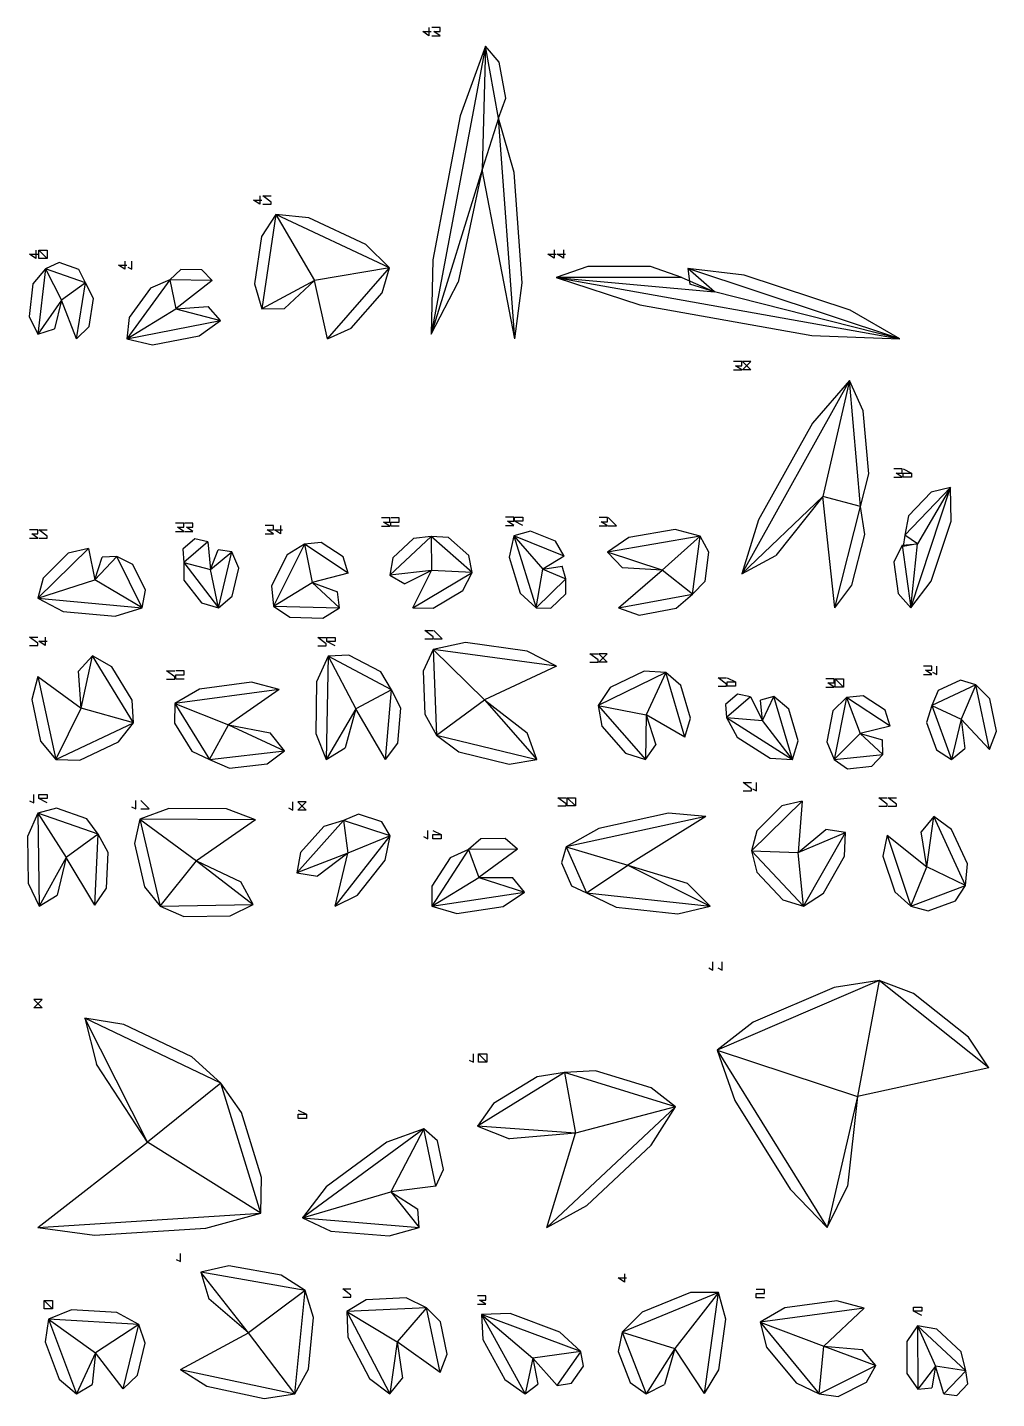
# Model space of a CAD drawing. Header units: metres. Extents: x -10 to 1593, y 3 to 1324.
# Drawn here: x -10 to 922, y 6 to 1324 of the extents above; entities that cross this region are included whole.
import ezdxf

# ---------------------------------------------------------------- set-up
doc = ezdxf.new("R2010")
doc.units = ezdxf.units.M

msp = doc.modelspace()

# ---------------------------------------------------------------- linework, layer by layer
at = {"color": 0}
for p, q in [((376.04382, 1316.3047), (370.04382, 1320.3047)), ((370.04382, 1320.3047), (378.04382, 1320.3047)), ((376.04382, 1324.3047), (376.04382, 1316.3047)), ((386.84384, 1324.3047), (378.84384, 1324.3047)), ((386.84384, 1316.3047), (380.84384, 1320.3047)), ((380.84384, 1320.3047), (386.84384, 1320.3047)), ((386.84384, 1320.3047), (386.84384, 1324.3047)), ((378.84384, 1316.3047), (386.84384, 1316.3047)), ((430.3003, 1306.3047), (406.02484, 1239.183)), ((443.6277, 1290.8715), (430.3002, 1306.3014)), ((449.91418, 1256.3071), (443.6277, 1290.8715)), ((442.8732, 1237.1726), (449.91418, 1256.3071)), ((406.02484, 1239.183), (379.8966, 1100.7086)), ((457.80417, 1184.9116), (442.8752, 1237.179)), ((427.21057, 1187.7842), (403.98373, 1079.2025)), ((458.45215, 1024.8711), (427.21057, 1187.7842)), ((465.59262, 1078.7577), (457.80417, 1184.9116)), ((213.37515, 1162.2605), (213.37515, 1154.2605)), ((224.17516, 1156.2605), (216.17516, 1162.2605)), ((216.17516, 1162.2605), (224.17516, 1162.2605)), ((213.37515, 1154.2605), (207.37515, 1158.2605)), ((207.37515, 1158.2605), (215.37515, 1158.2605)), ((216.17516, 1154.2605), (224.17516, 1154.2605)), ((224.17516, 1154.2605), (224.17516, 1156.2605)), ((228.61307, 1144.2566), (214.95602, 1123.1323)), ((260.47098, 1141.0338), (228.61081, 1144.2605)), ((315.1875, 1115.378), (260.47098, 1141.0338)), ((214.95602, 1123.1323), (208.33708, 1077.858)), ((-2, 1110.125), (-2, 1102.125)), ((0.799999, 1102.125), (0.799999, 1110.125)), ((0.799999, 1110.125), (8.799999, 1110.125)), ((8.799999, 1102.125), (0.799999, 1110.125)), ((8.799999, 1110.125), (8.799999, 1102.125)), ((338.04385, 1092.9489), (315.1875, 1115.378)), ((496.45218, 1110.3169), (496.45218, 1102.3169)), ((505.2522, 1110.3169), (505.2522, 1102.3169)), ((-2, 1102.125), (-8, 1106.125)), ((-8, 1106.125), (0, 1106.125)), ((8.799999, 1102.125), (0.799999, 1102.125)), ((20.226511, 1098.3397), (7.230272, 1092.1229)), ((39.39759, 1091.5403), (20.226511, 1098.3397)), ((83.57378, 1091.6584), (77.57378, 1095.6584)), ((77.57378, 1095.6584), (85.57378, 1095.6584)), ((83.57378, 1099.6584), (83.57378, 1091.6584)), ((90.37378, 1091.6584), (90.37378, 1099.6584)), ((379.8966, 1100.7086), (378.04382, 1029.3561)), ((496.45218, 1102.3169), (490.45218, 1106.3169)), ((490.45218, 1106.3169), (498.45218, 1106.3169)), ((505.2522, 1102.3169), (499.2522, 1106.3169)), ((499.2522, 1106.3169), (507.2522, 1106.3169)), ((7.229239, 1092.125), (-4.826549, 1077.6016)), ((45.572433, 1078.524), (39.39759, 1091.5403)), ((86.37378, 1093.6584), (90.37378, 1091.6584)), ((126.953384, 1081.6584), (108.24289, 1073.5577)), ((137.34161, 1091.6289), (126.9563, 1081.6442)), ((157.67818, 1091.1962), (137.34161, 1091.6289)), ((167.62941, 1080.7787), (157.67818, 1091.1962)), ((330.96964, 1069.0363), (338.03928, 1092.9481)), ((528.6686, 1094.2548), (498.45218, 1083.6504)), ((498.45236, 1083.6504), (578.9755, 1057.4589)), ((589.1013, 1094.2548), (528.6686, 1094.2548)), ((619.3177, 1083.6504), (589.1013, 1094.2548)), ((619.3177, 1083.6504), (650.47156, 1069.8939)), ((679.29004, 1085.969), (624.8398, 1092.3169)), ((624.8398, 1092.3169), (626.7996, 1077.3159)), ((781.23486, 1052.2461), (679.29004, 1085.969)), ((-4.826549, 1077.6016), (-8.441168, 1046.1957)), ((53.550987, 1063.476), (45.573776, 1078.525)), ((108.24289, 1073.5577), (87.5538, 1045.1646)), ((167.62941, 1080.7787), (132.62363, 1053.7788)), ((208.33708, 1077.858), (215.37515, 1053.7081)), ((265.85474, 1080.7743), (236.92743, 1053.9172)), ((278.32767, 1024.8711), (265.85474, 1080.7743)), ((301.11383, 1034.9978), (330.96964, 1069.0363)), ((378.04382, 1029.3561), (403.98373, 1079.2025)), ((458.45215, 1024.8711), (465.59262, 1078.7577)), ((650.47156, 1069.8939), (626.7996, 1077.3159)), ((22.657484, 1061.973), (15.769054, 1034.5)), ((36.919914, 1024.8711), (22.657484, 1061.973)), ((49.22406, 1036.649), (53.550987, 1063.476)), ((132.62363, 1053.7788), (163.68007, 1055.9126)), ((175.37515, 1042.4775), (163.68007, 1055.9126)), ((578.9755, 1057.4589), (744.114, 1028.0692)), ((-8.441168, 1046.1957), (0, 1029.3131)), ((87.5538, 1045.1646), (85.5752, 1024.872)), ((154.93681, 1027.8137), (175.37515, 1042.4775)), ((215.37515, 1053.7081), (236.92743, 1053.9172)), ((828.72943, 1024.8711), (781.23486, 1052.2461)), ((0, 1029.3131), (15.769054, 1034.5)), ((36.919914, 1024.8711), (49.22406, 1036.649)), ((278.32767, 1024.8711), (301.11383, 1034.9978)), ((85.57378, 1024.8711), (110.036125, 1019.0105)), ((110.036125, 1019.0105), (154.93681, 1027.8137)), ((744.114, 1028.0692), (828.7294, 1024.8711)), ((676.83466, 1002.8711), (668.83466, 1002.8711)), ((676.83466, 998.8711), (676.83466, 1002.8711)), ((677.63464, 994.8711), (685.63464, 1002.8711)), ((685.63464, 1002.8711), (677.63464, 1002.8711)), ((677.63464, 1002.8711), (685.63464, 994.8711)), ((668.83466, 994.8711), (676.83466, 994.8711)), ((676.83466, 994.8711), (670.83466, 998.8711)), ((670.83466, 998.8711), (676.83466, 998.8711)), ((685.63464, 994.8711), (677.63464, 994.8711)), ((780.5122, 984.8711), (744.9293, 943.77844)), ((793.7489, 955.48956), (780.5113, 984.8671)), ((799.08887, 894.87256), (793.7489, 955.48956)), ((744.9293, 943.77844), (693.0905, 850.81573)), ((831.1913, 899.7583), (823.1913, 899.7583)), ((831.1913, 895.7583), (831.1913, 899.7583)), ((831.9913, 899.7583), (839.9913, 895.7583)), ((791.1912, 863.63306), (799.08887, 894.87256)), ((823.1913, 891.7583), (831.1913, 891.7583)), ((831.1913, 891.7583), (825.1913, 895.7583)), ((825.1913, 895.7583), (831.1913, 895.7583)), ((831.9913, 891.7583), (831.9913, 895.7583)), ((831.9913, 895.7583), (839.9913, 895.7583)), ((839.9913, 891.7583), (831.9913, 891.7583)), ((839.9913, 895.7583), (839.9913, 891.7583)), ((754.8089, 873.13025), (709.71936, 816.42944)), ((766.3791, 766.13416), (754.8089, 873.13025)), ((859.1554, 877.4855), (837.2794, 854.66364)), ((877.5407, 881.7578), (859.1554, 877.4855)), ((878.1235, 849.54126), (877.541, 881.7583)), ((795.1636, 836.6694), (791.1868, 863.6342)), ((140.19093, 847.6201), (132.19093, 847.6201)), ((140.19093, 843.6201), (140.19093, 847.6201)), ((148.99094, 847.6201), (140.99094, 847.6201)), ((148.99094, 843.6201), (148.99094, 847.6201)), ((226.52173, 845.225), (218.52173, 845.225)), ((226.52173, 841.225), (226.52173, 845.225)), ((233.32173, 845.225), (233.32173, 837.225)), ((338.41132, 852.56396), (330.41132, 852.56396)), ((330.41132, 844.56396), (338.41132, 844.56396)), ((338.41132, 844.56396), (332.41132, 848.56396)), ((332.41132, 848.56396), (338.41132, 848.56396)), ((338.41132, 848.56396), (338.41132, 852.56396)), ((347.2113, 852.56396), (339.2113, 852.56396)), ((339.2113, 844.56396), (339.2113, 848.56396)), ((339.2113, 848.56396), (347.2113, 848.56396)), ((347.2113, 844.56396), (339.2113, 844.56396)), ((347.2113, 848.56396), (347.2113, 852.56396)), ((457.55396, 853.2897), (449.55396, 853.2897)), ((449.55396, 845.2897), (457.55396, 845.2897)), ((457.55396, 845.2897), (451.55396, 849.2897)), ((451.55396, 849.2897), (457.55396, 849.2897)), ((457.55396, 849.2897), (457.55396, 853.2897)), ((458.35394, 849.2897), (458.35394, 853.2897)), ((458.35394, 853.2897), (466.35394, 853.2897)), ((466.35394, 845.2897), (458.35394, 849.2897)), ((466.35394, 849.2897), (458.35394, 849.2897)), ((466.35394, 853.2897), (466.35394, 849.2897)), ((547.5653, 852.9442), (539.5653, 852.9442)), ((539.5653, 844.9442), (547.5653, 844.9442)), ((547.5653, 844.9442), (541.5653, 848.9442)), ((541.5653, 848.9442), (547.5653, 848.9442)), ((547.5653, 848.9442), (547.5653, 852.9442)), ((556.3653, 844.9442), (548.3653, 852.9442)), ((548.3653, 844.9442), (556.3653, 844.9442)), ((693.0905, 850.81573), (676.83466, 798.94574)), ((837.2794, 854.66364), (833.78876, 836.114)), ((859.1313, 791.7292), (878.1235, 849.54126)), ((0, 841.1561), (-8, 841.1561)), ((-8, 833.1561), (0, 833.1561)), ((0, 833.1561), (-6, 837.1561)), ((-6, 837.1561), (0, 837.1561)), ((0, 837.1561), (0, 841.1561)), ((8.799999, 835.1561), (0.799999, 841.1561)), ((0.799999, 841.1561), (8.799999, 841.1561)), ((0.799999, 833.1561), (8.799999, 833.1561)), ((8.799999, 833.1561), (8.799999, 835.1561)), ((132.19093, 839.6201), (140.19093, 839.6201)), ((140.19093, 839.6201), (134.19093, 843.6201)), ((134.19093, 843.6201), (140.19093, 843.6201)), ((150.87775, 832.33203), (139.33928, 822.3801)), ((140.99094, 839.6201), (148.99094, 839.6201)), ((148.99094, 839.6201), (142.99094, 843.6201)), ((142.99094, 843.6201), (148.99094, 843.6201)), ((163.27777, 829.6201), (150.87775, 832.33203)), ((218.52173, 837.225), (226.52173, 837.225)), ((226.52173, 837.225), (220.52173, 841.225)), ((220.52173, 841.225), (226.52173, 841.225)), ((233.32173, 837.225), (227.32173, 841.225)), ((227.32173, 841.225), (235.32173, 841.225)), ((361.23264, 832.8179), (341.35052, 814.2947)), ((378.17554, 834.56396), (361.23264, 832.8179)), ((394.76987, 833.69464), (378.17554, 834.5637)), ((414.45834, 816.49915), (394.76987, 833.69464)), ((457.55396, 835.2897), (453.03632, 814.92346)), ((473.52106, 839.89557), (457.55566, 835.28766)), ((497.75186, 830.0879), (473.52106, 839.89557)), ((568.1284, 833.85126), (547.5653, 819.7476)), ((612.7631, 841.4496), (568.1284, 833.85126)), ((636.8346, 834.9442), (612.7631, 841.4496)), ((645.22095, 819.66504), (636.83185, 834.9418)), ((782.75977, 787.9193), (795.1636, 836.6694)), ((833.78876, 836.114), (832.1582, 825.0751)), ((29.081877, 818.5405), (4.851086, 794.5982)), ((48.465298, 823.1561), (29.081877, 818.5405)), ((48.465298, 823.1561), (54.821487, 792.97217)), ((139.33928, 822.3801), (140.20082, 809.71625)), ((163.27777, 829.6201), (165.83815, 802.94196)), ((165.83815, 802.94196), (173.2643, 822.02924)), ((186.52174, 820.00116), (173.2643, 822.02924)), ((193.30827, 804.15137), (186.52174, 820.00116)), ((256.29468, 827.225), (239.6128, 816.9891)), ((272.45728, 828.86206), (256.2959, 827.21906)), ((293.51498, 815.0159), (272.45728, 828.86206)), ((506.01724, 815.67224), (497.75186, 830.0879)), ((547.5653, 819.7476), (562.03455, 804.4847)), ((641.60645, 791.7524), (645.22095, 819.66504)), ((831.1913, 826.42334), (823.0761, 809.935)), ((831.1913, 826.42334), (845.99445, 827.6483)), ((845.99445, 827.6483), (832.1582, 825.0751)), ((54.821487, 792.97217), (61.597546, 814.807)), ((75.92405, 815.46045), (61.597546, 814.807)), ((91.20887, 807.6649), (75.92405, 815.46045)), ((103.33872, 783.00385), (91.20887, 807.6649)), ((140.19093, 809.7189), (140.416, 792.5624)), ((239.6128, 816.9891), (224.72632, 787.2638)), ((298.41132, 799.52673), (293.51498, 815.0159)), ((341.35052, 814.2947), (338.41132, 797.5176)), ((417.55252, 800.1727), (414.45834, 816.49915)), ((453.03632, 814.92346), (463.79034, 780.3457)), ((506.01724, 815.67224), (485.38644, 803.2484)), ((485.38644, 803.2484), (504.06323, 806.215)), ((507.5653, 793.8803), (504.06323, 806.215)), ((600.31146, 802.4683), (562.03455, 804.4847)), ((676.83466, 798.94574), (709.71936, 816.42944)), ((823.0761, 809.935), (827.2588, 779.7908)), ((4.851086, 794.5982), (0.003708, 775.2715)), ((140.416, 792.5624), (157.16092, 770.77)), ((186.8878, 777.21783), (193.30827, 804.15137)), ((298.41132, 799.52673), (263.8173, 790.4687)), ((338.41132, 797.5176), (352.86493, 789.1173)), ((378.33618, 802.11945), (352.86493, 789.1173)), ((360.4385, 766.13416), (378.33618, 802.11945)), ((408.5647, 782.78723), (417.55396, 800.17267)), ((507.55295, 779.63666), (507.5653, 793.8803)), ((558.3547, 766.13416), (600.31146, 802.4683)), ((629.6029, 779.1164), (641.60645, 791.7524)), ((839.5566, 766.13416), (859.1313, 791.7292)), ((100.183754, 766.1384), (103.33872, 783.00385)), ((224.72632, 787.2638), (226.52173, 767.7745)), ((263.8173, 790.4687), (288.09497, 781.57434)), ((290.0283, 766.13416), (288.09497, 781.57434)), ((380.007, 765.768), (408.5647, 782.78723)), ((463.79034, 780.3457), (479.06198, 766.13416)), ((493.30188, 765.76715), (507.55295, 779.63666)), ((613.6495, 765.6754), (629.60474, 779.1149)), ((766.3791, 766.13416), (782.75977, 787.9193)), ((827.2588, 779.7908), (839.5567, 766.1348)), ((0, 775.27026), (24.09395, 762.5266)), ((74.18942, 757.95856), (100.19093, 766.13416)), ((157.16092, 770.77), (173.68079, 766.13416)), ((173.6808, 766.13416), (186.8878, 777.21783)), ((226.52234, 767.7748), (242.13237, 757.0505)), ((273.88535, 756.23016), (290.0283, 766.13416)), ((360.4385, 766.13416), (380.007, 765.768)), ((479.06317, 766.14124), (493.30188, 765.76715)), ((558.3547, 766.13416), (578.0244, 759.18506)), ((578.0244, 759.18506), (613.6495, 765.6754)), ((24.09395, 762.5266), (74.18942, 757.95856)), ((242.13237, 757.0505), (273.88535, 756.23016)), ((380.04028, 738.13416), (372.04028, 744.13416)), ((372.04028, 744.13416), (380.04028, 744.13416)), ((388.84027, 736.13416), (380.84027, 744.13416)), ((0, 731.95264), (-8, 737.95264)), ((-8, 737.95264), (0, 737.95264)), ((-8, 729.95264), (0, 729.95264)), ((0, 729.95264), (0, 731.95264)), ((6.799999, 729.95264), (0.799999, 733.95264)), ((0.799999, 733.95264), (8.799999, 733.95264)), ((6.799999, 737.95264), (6.799999, 729.95264)), ((277.1101, 731.5532), (269.1101, 737.5532)), ((269.1101, 737.5532), (277.1101, 737.5532)), ((269.1101, 729.5532), (277.1101, 729.5532)), ((277.1101, 729.5532), (277.1101, 731.5532)), ((277.91013, 733.5532), (277.91013, 737.5532)), ((277.91013, 737.5532), (285.91013, 737.5532)), ((285.91013, 729.5532), (277.91013, 733.5532)), ((285.91013, 733.5532), (277.91013, 733.5532)), ((285.91013, 737.5532), (285.91013, 733.5532)), ((380.04837, 726.1262), (370.42908, 705.07446)), ((372.04028, 736.13416), (380.04028, 736.13416)), ((380.04028, 736.13416), (380.04028, 738.13416)), ((411.11057, 732.5969), (380.04028, 726.13416)), ((380.84027, 736.13416), (388.84027, 736.13416)), ((470.38947, 724.51996), (411.11057, 732.5969)), ((52.310062, 719.95264), (38.93912, 705.24133)), ((71.00811, 709.2939), (52.310062, 719.95264)), ((278.92365, 719.5532), (267.97577, 694.9371)), ((299.0228, 720.66223), (278.9251, 719.55054)), ((329.58038, 704.57684), (299.0228, 720.66223)), ((498.59808, 709.9803), (470.38947, 724.51996)), ((538.5981, 715.97046), (530.5981, 721.97046)), ((530.5981, 721.97046), (538.5981, 721.97046)), ((530.5981, 713.97046), (538.5981, 713.97046)), ((538.5981, 713.97046), (538.5981, 715.97046)), ((539.3981, 713.97046), (547.3981, 721.97046)), ((547.3981, 721.97046), (539.3981, 721.97046)), ((539.3981, 721.97046), (547.3981, 713.97046)), ((547.3981, 713.97046), (539.3981, 713.97046)), ((0, 700.072), (-5.925308, 677.9277)), ((0, 700.072), (41.534557, 669.548)), ((41.534557, 669.548), (38.93912, 705.24133)), ((90.70625, 677.1357), (71.00811, 709.2939)), ((131.70734, 699.5925), (123.70734, 705.5925)), ((123.70734, 705.5925), (131.70734, 705.5925)), ((131.70734, 697.5925), (131.70734, 699.5925)), ((140.50734, 705.5925), (132.50734, 705.5925)), ((132.50734, 697.5925), (132.50734, 701.5925)), ((132.50734, 701.5925), (140.50734, 701.5925)), ((140.50734, 701.5925), (140.50734, 705.5925)), ((340.04028, 687.37964), (329.58038, 704.57684)), ((370.42908, 705.07446), (372.00223, 663.7634)), ((498.59808, 709.9803), (429.57404, 677.6311)), ((583.009, 705.31995), (550.37164, 689.39233)), ((603.8727, 703.97046), (583.009, 705.31995)), ((618.3271, 691.28357), (603.87225, 703.96967)), ((859.5773, 710.10474), (851.5773, 710.10474)), ((851.5773, 702.10474), (859.5773, 702.10474)), ((859.5773, 702.10474), (853.5773, 706.10474)), ((853.5773, 706.10474), (859.5773, 706.10474)), ((859.5773, 706.10474), (859.5773, 710.10474)), ((860.37726, 704.10474), (864.37726, 702.10474)), ((864.37726, 702.10474), (864.37726, 710.10474)), ((123.70734, 697.5925), (131.70734, 697.5925)), ((155.3214, 687.8342), (131.70734, 674.0348)), ((140.50734, 697.5925), (132.50734, 697.5925)), ((205.36952, 694.6131), (155.3214, 687.8342)), ((231.80359, 687.5925), (183.34718, 653.4667)), ((231.80359, 687.5925), (205.36952, 694.6131)), ((267.97577, 694.9371), (267.069, 645.3211)), ((348.89716, 669.69257), (340.04004, 687.3795)), ((550.37164, 689.39233), (538.5981, 672.11523)), ((627.41364, 660.1297), (618.3271, 691.28357)), ((662.0454, 692.81226), (654.0454, 698.81226)), ((654.0454, 698.81226), (662.0454, 698.81226)), ((654.0454, 690.81226), (662.0454, 690.81226)), ((662.0454, 690.81226), (662.0454, 692.81226)), ((662.8454, 698.81226), (670.8454, 694.81226)), ((662.8454, 690.81226), (662.8454, 694.81226)), ((662.8454, 694.81226), (670.8454, 694.81226)), ((670.8454, 690.81226), (662.8454, 690.81226)), ((670.8454, 694.81226), (670.8454, 690.81226)), ((765.7827, 697.9032), (757.7827, 697.9032)), ((757.7827, 689.9032), (765.7827, 689.9032)), ((765.7827, 689.9032), (759.7827, 693.9032)), ((759.7827, 693.9032), (765.7827, 693.9032)), ((765.7827, 693.9032), (765.7827, 697.9032)), ((766.5827, 689.9032), (766.5827, 697.9032)), ((766.5827, 697.9032), (774.5827, 697.9032)), ((774.5827, 689.9032), (766.5827, 697.9032)), ((774.5827, 689.9032), (766.5827, 689.9032)), ((774.5827, 697.9032), (774.5827, 689.9032)), ((865.86163, 686.44965), (859.5782, 672.2066)), ((887.10846, 696.3979), (865.86163, 686.44965)), ((902.0718, 692.10315), (887.10846, 696.3979)), ((915.419, 678.6322), (902.07245, 692.10474)), ((-5.925308, 677.9277), (2.584312, 637.9757)), ((91.706345, 655.6362), (90.70625, 677.1357)), ((131.71097, 674.0334), (131.24484, 655.1483)), ((429.57404, 677.6311), (470.4999, 645.893)), ((672.7262, 683.10986), (661.1877, 673.1579)), ((661.1877, 673.1579), (662.04926, 660.4941)), ((685.1262, 680.39795), (672.7262, 683.10986)), ((685.1262, 680.39795), (696.8004, 657.6151)), ((707.6373, 680.81226), (694.96484, 677.3123)), ((696.8004, 657.6151), (694.96484, 677.3123)), ((722.0571, 668.6085), (707.6373, 680.81226)), ((777.4615, 679.9032), (764.42896, 666.94653)), ((793.6232, 681.5453), (777.46185, 679.9022)), ((814.68097, 667.6991), (793.6232, 681.5453)), ((921.90936, 647.47833), (915.419, 678.6322)), ((305.82474, 669.06067), (295.29776, 631.49207)), ((334.2708, 620.16797), (305.82474, 669.06067)), ((346.01254, 636.0868), (348.89716, 669.69257)), ((372.00223, 663.7634), (383.19467, 643.5042)), ((538.59845, 672.1152), (542.19574, 652.31085)), ((622.04535, 641.66187), (584.7632, 663.23987)), ((584.7632, 663.23987), (594.3281, 634.37445)), ((622.04535, 641.66187), (627.41364, 660.1297)), ((662.0454, 660.4944), (672.4314, 641.6435)), ((731.12964, 638.2867), (722.0571, 668.6085)), ((764.42896, 666.94653), (758.58954, 637.079)), ((819.5773, 652.2099), (814.68097, 667.6991)), ((859.5773, 672.20703), (854.65314, 655.68353)), ((77.502335, 637.36237), (91.70734, 655.636)), ((131.24484, 655.1483), (147.86986, 628.21625)), ((183.34718, 653.4667), (223.39641, 645.91437)), ((542.19574, 652.31085), (564.95264, 626.3372)), ((819.5773, 652.2099), (790.8413, 645.3322)), ((854.65314, 655.68353), (864.11993, 629.664)), ((915.0532, 629.797), (887.83185, 658.9456)), ((887.83185, 658.9456), (891.341, 630.75696)), ((915.0532, 629.797), (921.90936, 647.47833)), ((2.584312, 637.9757), (17.019241, 620.1681)), ((40.158257, 619.62836), (77.502335, 637.36237)), ((237.1101, 628.5304), (223.39641, 645.91437)), ((267.069, 645.3211), (277.1101, 620.32135)), ((334.2708, 620.16797), (346.01254, 636.0868)), ((383.18823, 643.49945), (404.83752, 627.4645)), ((479.65533, 620.16797), (470.4999, 645.893)), ((584.1123, 620.16797), (594.3281, 634.37445)), ((672.4314, 641.6435), (704.30005, 621.4803)), ((725.7823, 620.1685), (731.12964, 638.2867)), ((758.58954, 637.079), (765.7827, 620.16797)), ((790.8413, 645.3322), (812.0635, 639.19806)), ((812.4377, 625.1671), (812.0635, 639.19806)), ((17.019182, 620.16797), (40.158257, 619.62836)), ((147.86986, 628.21625), (164.961, 620.16925)), ((164.96028, 620.16797), (184.19087, 611.9643)), ((220.2658, 616.1455), (237.1101, 628.5304)), ((277.1101, 620.32135), (295.29776, 631.49207)), ((404.83752, 627.4645), (453.07108, 615.79877)), ((453.07108, 615.79877), (479.65533, 620.16797)), ((564.95264, 626.3372), (584.1123, 620.16797)), ((704.30005, 621.4803), (725.7827, 620.16797)), ((765.7837, 620.169), (778.5374, 611.2421)), ((801.8644, 613.7412), (812.4377, 625.1671)), ((864.11993, 629.664), (878.5109, 620.16797)), ((878.5109, 620.16797), (891.341, 630.75696)), ((184.19087, 611.9643), (220.2658, 616.1455)), ((778.5374, 611.2421), (801.8644, 613.7412)), ((686.34875, 592.168), (678.34875, 598.16797)), ((678.34875, 598.16797), (686.34875, 598.16797)), ((691.14874, 590.168), (691.14874, 598.16797)), ((-8, 580.5882), (-4, 578.5882)), ((-4, 578.5882), (-4, 586.5882)), ((0.799999, 582.5882), (0.799999, 586.5882)), ((0.799999, 586.5882), (8.799999, 586.5882)), ((8.799999, 578.5882), (0.799999, 582.5882)), ((8.799999, 582.5882), (0.799999, 582.5882)), ((8.799999, 586.5882), (8.799999, 582.5882)), ((94.01654, 572.7778), (94.01654, 580.7778)), ((106.81654, 572.7778), (98.81654, 580.7778)), ((508.02063, 577.5014), (500.02063, 583.5014)), ((500.02063, 583.5014), (508.02063, 583.5014)), ((508.82062, 575.5014), (508.82062, 583.5014)), ((508.82062, 583.5014), (516.8206, 583.5014)), ((516.8206, 575.5014), (508.82062, 583.5014)), ((516.8206, 583.5014), (516.8206, 575.5014)), ((678.34875, 590.168), (686.34875, 590.168)), ((686.34875, 590.168), (686.34875, 592.168)), ((687.14874, 592.168), (691.14874, 590.168)), ((816.7306, 577.31915), (808.7306, 583.31915)), ((808.7306, 583.31915), (816.7306, 583.31915)), ((825.53064, 577.31915), (817.53064, 583.31915)), ((817.53064, 583.31915), (825.53064, 583.31915)), ((0, 568.5882), (-10.15118, 546.09686)), ((17.900269, 573.25793), (0.001625, 568.5857)), ((46.907314, 563.13855), (17.900269, 573.25793)), ((90.01654, 574.7778), (94.01654, 572.7778)), ((125.83582, 573.18866), (98.01654, 562.7778)), ((98.81654, 572.7778), (106.81654, 572.7778)), ((181.36472, 572.9002), (125.83582, 573.18866)), ((209.07434, 562.20087), (181.36472, 572.9002)), ((241.07436, 573.6445), (245.07436, 571.6445)), ((245.07436, 571.6445), (245.07436, 579.6445)), ((249.87436, 571.6445), (257.87436, 579.6445)), ((257.87436, 579.6445), (249.87436, 579.6445)), ((249.87436, 579.6445), (257.87436, 571.6445)), ((257.87436, 571.6445), (249.87436, 571.6445)), ((308.4033, 567.61017), (293.94485, 561.6418)), ((330.84232, 560.12573), (308.4033, 567.61017)), ((500.02063, 575.5014), (508.02063, 575.5014)), ((508.02063, 575.5014), (508.02063, 577.5014)), ((516.8206, 575.5014), (508.82062, 575.5014)), ((606.332, 568.5841), (539.2646, 553.8725)), ((642.1554, 565.5014), (606.332, 568.5841)), ((715.4276, 575.5524), (691.1968, 551.6101)), ((734.81104, 580.168), (715.4276, 575.5524)), ((734.81104, 580.168), (731.10455, 530.7159)), ((808.7306, 575.31915), (816.7306, 575.31915)), ((816.7306, 575.31915), (816.7306, 577.31915)), ((817.53064, 575.31915), (825.53064, 575.31915)), ((825.53064, 575.31915), (825.53064, 577.31915)), ((58.015724, 548.3468), (46.907314, 563.13855)), ((98.02233, 562.77356), (92.77287, 539.4915)), ((209.07434, 562.20087), (152.4045, 522.7855)), ((275.00803, 555.9273), (252.57294, 530.7413)), ((293.94452, 561.6445), (275.00803, 555.9273)), ((338.82288, 546.6729), (330.84232, 560.12573)), ((539.2646, 553.8725), (508.02063, 536.0783)), ((642.1554, 565.5014), (567.24316, 518.5963)), ((861.6854, 565.31915), (849.49493, 550.60754)), ((878.68274, 553.04834), (861.6854, 565.31915)), ((-10.15118, 546.09686), (-9.561131, 501.38986)), ((67.480194, 530.73303), (58.01655, 548.3474)), ((333.7554, 523.3527), (338.8263, 546.6743)), ((370.82626, 546.0135), (374.82626, 544.0135)), ((374.82626, 544.0135), (374.82626, 552.0135)), ((379.62625, 552.0135), (387.62625, 548.0135)), ((379.62625, 544.0135), (379.62625, 548.0135)), ((379.62625, 548.0135), (387.62625, 548.0135)), ((387.62625, 544.0135), (379.62625, 544.0135)), ((387.62625, 548.0135), (387.62625, 544.0135)), ((425.75256, 544.0335), (413.98807, 533.72504)), ((449.40643, 544.17773), (425.75256, 544.0335)), ((461.29578, 534.0135), (449.40643, 544.17773)), ((691.1968, 551.6101), (686.3494, 532.2833)), ((731.10455, 530.7159), (757.60284, 552.87195)), ((776.7306, 550.14996), (757.60284, 552.87195)), ((775.65906, 527.25165), (776.7306, 550.14996)), ((816.7306, 547.5397), (812.59906, 527.1721)), ((816.7306, 547.5397), (854.8158, 516.96545)), ((854.8158, 516.96545), (849.49493, 550.60754)), ((893.8214, 519.8962), (878.68274, 553.04834)), ((65.74942, 496.55035), (67.480194, 530.73303)), ((92.77287, 539.4915), (102.581085, 497.6925)), ((252.57294, 530.7413), (249.07436, 511.27237)), ((297.84128, 529.994), (268.9143, 508.17734)), ((285.7493, 479.17422), (297.84128, 529.994)), ((413.98486, 533.73364), (396.5171, 525.6866)), ((461.29578, 534.0135), (423.99167, 506.69104)), ((508.04596, 536.07086), (503.50903, 520.9287)), ((686.34875, 532.2834), (691.27844, 511.90738)), ((27.168232, 525.9293), (18.58351, 489.90128)), ((54.555008, 479.98196), (27.168232, 525.9293)), ((152.4045, 522.7855), (194.94263, 502.5887)), ((307.21692, 489.6027), (333.7554, 523.3527)), ((396.5171, 525.6866), (378.93903, 498.40765)), ((503.50903, 520.9287), (513.18933, 498.87726)), ((567.24316, 518.5963), (624.44, 501.26538)), ((755.43066, 491.76382), (775.65906, 527.25165)), ((812.59906, 527.1721), (823.99335, 492.98938)), ((891.96277, 499.0149), (893.8214, 519.8962)), ((-9.561131, 501.38986), (1.180092, 479.17426)), ((207.04785, 480.61493), (194.94263, 502.5887)), ((249.07436, 511.27237), (268.9143, 508.17734)), ((423.99167, 506.69104), (456.40494, 506.7735)), ((468.0206, 492.53458), (456.40494, 506.7735)), ((646.34875, 479.17426), (624.44, 501.26538)), ((691.27844, 511.90738), (716.24097, 485.35336)), ((1.180092, 479.17426), (18.58351, 489.90128)), ((54.555008, 479.98196), (65.74942, 496.55035)), ((102.581085, 497.6925), (117.63874, 479.17557)), ((285.7493, 479.17422), (307.21692, 489.6027)), ((378.93903, 498.40765), (378.82874, 479.17578)), ((447.27017, 478.85886), (468.0206, 492.53458)), ((513.18933, 498.87726), (527.40656, 491.96796)), ((527.3795, 491.94983), (555.99023, 478.21826)), ((736.27386, 479.1743), (755.43066, 491.76382)), ((823.99335, 492.98938), (839.5191, 479.17422)), ((882.4883, 484.4406), (891.9609, 499.01578)), ((117.637695, 479.17426), (140.15854, 469.08868)), ((184.86362, 469.80902), (207.04785, 480.61493)), ((378.82626, 479.17426), (402.673, 472.17868)), ((402.673, 472.17868), (447.27017, 478.85886)), ((555.99023, 478.21826), (615.47485, 471.83044)), ((615.47485, 471.83044), (646.34875, 479.17426)), ((716.24097, 485.35336), (736.2738, 479.17532)), ((839.51984, 479.17606), (856.26776, 474.52075)), ((856.26776, 474.52075), (882.4883, 484.4406)), ((140.15854, 469.08868), (184.86362, 469.80902)), ((649.1804, 417.73868), (649.1804, 425.73868)), ((657.9804, 417.73868), (657.9804, 425.73868)), ((645.1804, 419.73868), (649.1804, 417.73868)), ((653.9804, 419.73868), (657.9804, 417.73868)), ((765.7492, 400.9574), (687.849, 367.4632)), ((808.9842, 407.73868), (765.7492, 400.9574)), ((842.01935, 395.09607), (808.98193, 407.72635)), ((-4, 381.3918), (4, 389.3918)), ((4, 389.3918), (-4, 389.3918)), ((-4, 389.3918), (4, 381.3918)), ((894.80786, 353.12488), (842.01935, 395.09607)), ((4, 381.3918), (-4, 381.3918)), ((82.4509, 365.42062), (45.126404, 371.3918)), ((45.126404, 371.3918), (56.316315, 327.15454)), ((147.84102, 334.1296), (82.4509, 365.42062)), ((687.849, 367.4632), (653.18384, 340.75027)), ((914.55896, 323.78397), (894.80786, 353.12488)), ((175.90666, 308.80978), (147.84102, 334.1296)), ((414.73737, 331.0408), (418.73737, 329.0408)), ((418.73737, 329.0408), (418.73737, 337.0408)), ((423.53738, 329.0408), (423.53738, 337.0408)), ((423.53738, 337.0408), (431.53738, 337.0408)), ((431.53738, 329.0408), (423.53738, 337.0408)), ((431.53738, 337.0408), (431.53738, 329.0408)), ((653.1804, 340.7514), (670.3235, 292.3217)), ((105.459625, 252.23422), (56.316315, 327.15454)), ((431.53738, 329.0408), (423.53738, 329.0408)), ((506.32318, 319.0371), (479.9274, 315.1079)), ((536.1351, 320.93057), (506.32248, 319.0408)), ((589.5604, 304.52292), (536.1351, 320.93057)), ((914.55896, 323.78397), (788.2754, 296.21216)), ((195.68927, 280.69217), (175.90195, 308.80603)), ((479.9274, 315.1079), (438.1345, 289.38184)), ((613.1732, 286.2255), (589.5604, 304.52292)), ((670.3235, 292.3217), (723.30115, 207.07886)), ((788.2754, 296.21216), (778.5918, 209.99463)), ((214.89688, 218.20404), (195.68927, 280.69217)), ((250.3271, 283.04675), (258.3271, 279.04675)), ((250.3271, 275.04675), (250.3271, 279.04675)), ((250.3271, 279.04675), (258.3271, 279.04675)), ((258.3271, 279.04675), (258.3271, 275.04675)), ((438.1345, 289.38184), (422.73737, 267.58496)), ((589.66046, 249.32129), (613.1805, 286.22742)), ((258.3271, 275.04675), (250.3271, 275.04675)), ((371.20764, 265.04675), (335.64172, 252.2468)), ((384.14664, 253.3635), (371.19888, 265.0301)), ((422.73737, 267.58496), (453.4436, 255.31854)), ((0, 170.26578), (105.459625, 252.23422)), ((335.64172, 252.2468), (277.20145, 209.3547)), ((389.91586, 225.81538), (384.14664, 253.3635)), ((517.0367, 260.70636), (453.4436, 255.31854)), ((489.43036, 170.26578), (517.0367, 260.70636)), ((527.7854, 191.34045), (589.66046, 249.32129)), ((382.73734, 209.93387), (389.91586, 225.81538)), ((214.31718, 183.82977), (214.89688, 218.20404)), ((277.20145, 209.3547), (254.3271, 179.26257)), ((382.73734, 209.93387), (339.36023, 204.4436)), ((339.36023, 204.4436), (365.37967, 187.90121)), ((723.30115, 207.07886), (759.13574, 170.26578)), ((759.13574, 170.26578), (778.5918, 209.99463)), ((366.67145, 170.26575), (365.37967, 187.90121)), ((489.43036, 170.26578), (527.7854, 191.34045)), ((161.44443, 169.38239), (214.32712, 183.82349)), ((254.32855, 179.26299), (281.57098, 166.48389)), ((0, 170.26578), (54.280876, 162.60352)), ((54.280876, 162.60352), (161.44443, 169.38239)), ((281.57098, 166.48389), (337.74243, 161.98526)), ((337.74243, 161.98526), (366.67145, 170.26575)), ((136.95065, 137.27061), (136.95065, 145.27061)), ((132.95065, 139.27061), (136.95065, 137.27061)), ((183.65842, 133.2203), (156.77863, 127.270615)), ((233.78294, 124.418564), (183.65842, 133.2203)), ((156.77863, 127.270615), (164.1738, 101.57458)), ((257.02768, 109.667145), (233.78294, 124.418564)), ((563.97864, 117.601074), (557.97864, 121.601074)), ((557.97864, 121.601074), (565.97864, 121.601074)), ((563.97864, 125.601074), (563.97864, 117.601074)), ((265.005, 83.7143), (257.02716, 109.66677)), ((301.02768, 105.00401), (293.02768, 111.00401)), ((293.02768, 111.00401), (301.02768, 111.00401)), ((627.40625, 107.75566), (581.1171, 88.65164)), ((654.55676, 107.60108), (627.40625, 107.75566)), ((661.55743, 81.84893), (654.55664, 107.600914)), ((698.55676, 110.55349), (690.55676, 110.55349)), ((690.55676, 102.55349), (690.55676, 106.55349)), ((690.55676, 106.55349), (698.55676, 106.55349)), ((698.55676, 106.55349), (698.55676, 110.55349)), ((6, 91.830536), (6, 99.830536)), ((6, 99.830536), (14, 99.830536)), ((14, 91.830536), (6, 99.830536)), ((14, 99.830536), (14, 91.830536)), ((202.59805, 68.6606), (164.1738, 101.57458)), ((293.02768, 103.00401), (301.02768, 103.00401)), ((315.6792, 100.54532), (297.03015, 89.23096)), ((301.02768, 103.00401), (301.02768, 105.00401)), ((353.99847, 102.431854), (315.6792, 100.54532)), ((373.6687, 93.00401), (353.99847, 102.431854)), ((387.01123, 79.526886), (373.66467, 92.999374)), ((430.64545, 104.359146), (422.64545, 104.359146)), ((422.64545, 96.359146), (430.64545, 96.359146)), ((430.64545, 96.359146), (424.64545, 100.359146)), ((424.64545, 100.359146), (430.64545, 100.359146)), ((430.64545, 100.359146), (430.64545, 104.359146)), ((698.55676, 102.55349), (690.55676, 102.55349)), ((718.17084, 92.79521), (694.55676, 78.99579)), ((768.219, 99.57406), (718.17084, 92.79521)), ((794.653, 92.55349), (755.7467, 55.84127)), ((794.653, 92.55349), (768.219, 99.57406)), ((841.91504, 89.6082), (841.91504, 93.6082)), ((841.91504, 93.6082), (849.91504, 93.6082)), ((849.91504, 93.6082), (849.91504, 89.6082)), ((14, 91.830536), (6, 91.830536)), ((10.001968, 81.82913), (7.028385, 60.21988)), ((32.342026, 90.98746), (10, 81.830536)), ((75.81735, 88.46536), (32.342026, 90.98746)), ((96.950645, 76.78635), (75.81735, 88.46536)), ((260.06177, 33.8825), (265.005, 83.7143)), ((297.02768, 89.23243), (298.08493, 64.59682)), ((393.50162, 48.373005), (387.01123, 79.526886)), ((454.16016, 87.288124), (426.64545, 86.359146)), ((426.64618, 86.35855), (427.97116, 62.24922)), ((501.82672, 69.460106), (454.16016, 87.288124)), ((581.1171, 88.65164), (561.97864, 69.39305)), ((654.77856, 33.243114), (661.55743, 81.84893)), ((849.91504, 85.6082), (841.91504, 89.6082)), ((849.91504, 89.6082), (841.91504, 89.6082)), ((103.21983, 58.913074), (96.94395, 76.78198)), ((136.95065, 33.653866), (202.59805, 68.6606)), ((521.9786, 50.703114), (501.82672, 69.460106)), ((561.9838, 69.39144), (558.0572, 50.84283)), ((694.55853, 78.99513), (700.6819, 55.109234)), ((845.9151, 75.60803), (835.6529, 60.319218)), ((864.58466, 72.30432), (845.91504, 75.6082)), ((887.84827, 50.60575), (864.58466, 72.30432)), ((7.028385, 60.21988), (20.52174, 24.305313)), ((95.71983, 28.047659), (103.21983, 58.913074)), ((298.08493, 64.59682), (318.7282, 24.9806)), ((386.64548, 30.69162), (345.42102, 60.212208)), ((345.42102, 60.212208), (350.58453, 25.33635)), ((427.97116, 62.24922), (448.91888, 24.069944)), ((612.59546, 53.64503), (602.5029, 19.177456)), ((640.99896, 10.389286), (612.59546, 53.64503)), ((700.6819, 55.109234), (729.06335, 20.611671)), ((755.7467, 55.84127), (792.6557, 52.873116)), ((805.91504, 37.31742), (792.6557, 52.873116)), ((835.6529, 60.319218), (835.7388, 29.799587)), ((55.303402, 49.627563), (52.171116, 19.014137)), ((81.94393, 15.051151), (55.303402, 49.627563)), ((386.64548, 30.69162), (393.50162, 48.373005)), ((499.17233, 18.10455), (475.82385, 44.50868)), ((475.82385, 44.50868), (480.7536, 19.438343)), ((524.6224, 36.707985), (521.9608, 50.70073)), ((558.0572, 50.84283), (569.46716, 21.147106)), ((892.44226, 32.211063), (887.84827, 50.60575)), ((81.94393, 15.051151), (95.71983, 28.047659)), ((136.95065, 33.653866), (162.28171, 17.412163)), ((247.14067, 10.003174), (260.06177, 33.8825)), ((513.22815, 20.409895), (524.6224, 36.707985)), ((640.99896, 10.389286), (654.77856, 33.243114)), ((796.87665, 21.274714), (805.91504, 37.31742)), ((835.7388, 29.799587), (846.0869, 14.568775)), ((863.0498, 36.674397), (859.67474, 15.849701)), ((871.0927, 10), (863.0498, 36.674397)), ((894.4236, 19.622723), (892.4389, 32.21156)), ((20.52174, 24.305313), (36.988678, 10)), ((36.988678, 10), (52.171116, 19.014137)), ((162.28171, 17.412163), (217.3779, 5.585228)), ((318.7282, 24.9806), (338.31424, 10)), ((338.31424, 10), (350.58453, 25.33635)), ((448.91888, 24.069944), (468.54163, 10)), ((468.54163, 10), (480.7536, 19.438343)), ((499.17233, 18.10455), (513.22815, 20.409895)), ((569.46716, 21.147106), (584.8038, 10)), ((584.8038, 10), (602.5029, 19.177456)), ((729.06335, 20.611671), (751.3215, 10)), ((769.5805, 7.622738), (796.87665, 21.274714)), ((846.0869, 14.568775), (859.67474, 15.849701)), ((883.7505, 8.516945), (894.4236, 19.622723)), ((217.3779, 5.585228), (247.14307, 10)), ((751.32275, 10.013473), (769.5805, 7.622738)), ((871.0927, 10), (883.7505, 8.516945))]:
    msp.add_line(p, q, dxfattribs=at)
at = {"color": 1}
for p, q in [((430.3003, 1306.3047), (378.04382, 1029.3561)), ((430.3003, 1306.3047), (427.21057, 1187.7842)), ((442.8732, 1237.1726), (430.3002, 1306.3014)), ((442.8732, 1237.1726), (427.21057, 1187.7842)), ((458.45215, 1024.8711), (442.8752, 1237.179)), ((427.21057, 1187.7842), (378.04382, 1029.3561)), ((228.61307, 1144.2566), (215.37515, 1053.7081)), ((338.04385, 1092.9489), (228.61081, 1144.2605)), ((228.61307, 1144.2566), (265.85474, 1080.7743)), ((7.229239, 1092.125), (0, 1029.3131)), ((7.229239, 1092.125), (22.657484, 1061.973)), ((45.572433, 1078.524), (7.230272, 1092.1229)), ((126.953384, 1081.6584), (85.5752, 1024.872)), ((126.953384, 1081.6584), (132.62363, 1053.7788)), ((167.62941, 1080.7787), (126.9563, 1081.6442)), ((338.04385, 1092.9489), (265.85474, 1080.7743)), ((278.32767, 1024.8711), (338.03928, 1092.9481)), ((619.3177, 1083.6504), (498.45218, 1083.6504)), ((498.45236, 1083.6504), (650.47156, 1069.8939)), ((498.45236, 1083.6504), (828.7294, 1024.8711)), ((828.72943, 1024.8711), (624.8398, 1092.3169)), ((650.47156, 1069.8939), (624.8398, 1092.3169)), ((45.572433, 1078.524), (22.657484, 1061.973)), ((36.919914, 1024.8711), (45.573776, 1078.525)), ((265.85474, 1080.7743), (215.37515, 1053.7081)), ((828.72943, 1024.8711), (650.47156, 1069.8939)), ((22.657484, 1061.973), (0, 1029.3131)), ((85.57378, 1024.8711), (132.62363, 1053.7788)), ((85.57378, 1024.8711), (175.37515, 1042.4775)), ((132.62363, 1053.7788), (175.37515, 1042.4775)), ((780.5122, 984.8711), (676.83466, 798.94574)), ((780.5122, 984.8711), (754.8089, 873.13025)), ((791.1912, 863.63306), (780.5113, 984.8671)), ((754.8089, 873.13025), (676.83466, 798.94574)), ((791.1912, 863.63306), (754.8089, 873.13025)), ((877.5407, 881.7578), (833.78876, 836.114)), ((839.5566, 766.13416), (877.541, 881.7583)), ((877.5407, 881.7578), (845.99445, 827.6483)), ((766.3791, 766.13416), (791.1868, 863.6342)), ((378.17554, 834.56396), (338.41132, 797.5176)), ((378.17554, 834.56396), (378.33618, 802.11945)), ((417.55252, 800.1727), (378.17554, 834.5637)), ((457.55396, 835.2897), (485.38644, 803.2484)), ((457.55396, 835.2897), (479.06198, 766.13416)), ((506.01724, 815.67224), (457.55566, 835.28766)), ((636.8346, 834.9442), (547.5653, 819.7476)), ((636.8346, 834.9442), (600.31146, 802.4683)), ((629.6029, 779.1164), (636.83185, 834.9418)), ((845.99445, 827.6483), (833.78876, 836.114)), ((48.465298, 823.1561), (0.003708, 775.2715)), ((163.27777, 829.6201), (140.20082, 809.71625)), ((165.83815, 802.94196), (186.52174, 820.00116)), ((173.6808, 766.13416), (186.52174, 820.00116)), ((256.29468, 827.225), (226.52173, 767.7745)), ((256.29468, 827.225), (263.8173, 790.4687)), ((298.41132, 799.52673), (256.2959, 827.21906)), ((600.31146, 802.4683), (547.5653, 819.7476)), ((831.1913, 826.42334), (839.5567, 766.1348)), ((839.5566, 766.13416), (845.99445, 827.6483)), ((54.821487, 792.97217), (75.92405, 815.46045)), ((100.183754, 766.1384), (75.92405, 815.46045)), ((140.19093, 809.7189), (165.83815, 802.94196)), ((140.19093, 809.7189), (173.68079, 766.13416)), ((0, 775.27026), (54.821487, 792.97217)), ((100.183754, 766.1384), (54.821487, 792.97217)), ((173.6808, 766.13416), (165.83815, 802.94196)), ((378.33618, 802.11945), (338.41132, 797.5176)), ((360.4385, 766.13416), (417.55396, 800.17267)), ((417.55252, 800.1727), (378.33618, 802.11945)), ((479.06317, 766.14124), (485.38644, 803.2484)), ((479.06317, 766.14124), (507.5653, 793.8803)), ((485.38644, 803.2484), (507.5653, 793.8803)), ((629.6029, 779.1164), (600.31146, 802.4683)), ((226.52234, 767.7748), (263.8173, 790.4687)), ((263.8173, 790.4687), (290.0283, 766.13416)), ((558.3547, 766.13416), (629.60474, 779.1149)), ((0, 775.27026), (100.19093, 766.13416)), ((226.52234, 767.7748), (290.0283, 766.13416)), ((498.59808, 709.9803), (380.04028, 726.13416)), ((380.04837, 726.1262), (429.57404, 677.6311)), ((380.04837, 726.1262), (383.19467, 643.5042)), ((41.534557, 669.548), (52.310062, 719.95264)), ((91.706345, 655.6362), (52.310062, 719.95264)), ((278.92365, 719.5532), (277.1101, 620.32135)), ((278.92365, 719.5532), (305.82474, 669.06067)), ((340.04028, 687.37964), (278.9251, 719.55054)), ((0, 700.072), (17.019241, 620.1681)), ((603.8727, 703.97046), (538.5981, 672.11523)), ((603.8727, 703.97046), (584.7632, 663.23987)), ((622.04535, 641.66187), (603.87225, 703.96967)), ((231.80359, 687.5925), (131.70734, 674.0348)), ((340.04028, 687.37964), (305.82474, 669.06067)), ((334.2708, 620.16797), (340.04004, 687.3795)), ((902.0718, 692.10315), (859.5782, 672.2066)), ((902.0718, 692.10315), (887.83185, 658.9456)), ((915.0532, 629.797), (902.07245, 692.10474)), ((131.71097, 674.0334), (183.34718, 653.4667)), ((131.71097, 674.0334), (164.961, 620.16925)), ((383.18823, 643.49945), (429.57404, 677.6311)), ((429.57404, 677.6311), (479.65533, 620.16797)), ((685.1262, 680.39795), (662.04926, 660.4941)), ((696.8004, 657.6151), (707.6373, 680.81226)), ((725.7823, 620.1685), (707.6373, 680.81226)), ((777.4615, 679.9032), (765.7827, 620.16797)), ((777.4615, 679.9032), (790.8413, 645.3322)), ((819.5773, 652.2099), (777.46185, 679.9022)), ((17.019182, 620.16797), (41.534557, 669.548)), ((91.706345, 655.6362), (41.534557, 669.548)), ((305.82474, 669.06067), (277.1101, 620.32135)), ((538.59845, 672.1152), (584.7632, 663.23987)), ((538.59845, 672.1152), (584.1123, 620.16797)), ((584.7632, 663.23987), (584.1123, 620.16797)), ((662.0454, 660.4944), (696.8004, 657.6151)), ((662.0454, 660.4944), (725.7827, 620.16797)), ((859.5773, 672.20703), (887.83185, 658.9456)), ((859.5773, 672.20703), (878.5109, 620.16797)), ((17.019182, 620.16797), (91.70734, 655.636)), ((164.96028, 620.16797), (183.34718, 653.4667)), ((183.34718, 653.4667), (237.1101, 628.5304)), ((725.7823, 620.1685), (696.8004, 657.6151)), ((887.83185, 658.9456), (878.5109, 620.16797)), ((383.18823, 643.49945), (479.65533, 620.16797)), ((765.7837, 620.169), (790.8413, 645.3322)), ((790.8413, 645.3322), (812.4377, 625.1671)), ((164.96028, 620.16797), (237.1101, 628.5304)), ((765.7837, 620.169), (812.4377, 625.1671)), ((0, 568.5882), (27.168232, 525.9293)), ((0, 568.5882), (1.180092, 479.17426)), ((58.015724, 548.3468), (0.001625, 568.5857)), ((734.81104, 580.168), (686.3494, 532.2833)), ((209.07434, 562.20087), (98.01654, 562.7778)), ((98.02233, 562.77356), (152.4045, 522.7855)), ((98.02233, 562.77356), (117.63874, 479.17557)), ((293.94452, 561.6445), (249.07436, 511.27237)), ((293.94452, 561.6445), (297.84128, 529.994)), ((338.82288, 546.6729), (293.94485, 561.6418)), ((642.1554, 565.5014), (508.02063, 536.0783)), ((854.8158, 516.96545), (861.6854, 565.31915)), ((891.96277, 499.0149), (861.6854, 565.31915)), ((58.015724, 548.3468), (27.168232, 525.9293)), ((54.555008, 479.98196), (58.01655, 548.3474)), ((285.7493, 479.17422), (338.8263, 546.6743)), ((338.82288, 546.6729), (297.84128, 529.994)), ((731.10455, 530.7159), (776.7306, 550.14996)), ((736.27386, 479.1743), (776.7306, 550.14996)), ((816.7306, 547.5397), (839.5191, 479.17422)), ((297.84128, 529.994), (249.07436, 511.27237)), ((413.98486, 533.73364), (378.82874, 479.17578)), ((413.98486, 533.73364), (423.99167, 506.69104)), ((461.29578, 534.0135), (413.98807, 533.72504)), ((508.04596, 536.07086), (567.24316, 518.5963)), ((508.04596, 536.07086), (527.40656, 491.96796)), ((686.34875, 532.2834), (731.10455, 530.7159)), ((686.34875, 532.2834), (736.2738, 479.17532)), ((736.27386, 479.1743), (731.10455, 530.7159)), ((27.168232, 525.9293), (1.180092, 479.17426)), ((117.637695, 479.17426), (152.4045, 522.7855)), ((152.4045, 522.7855), (207.04785, 480.61493)), ((527.3795, 491.94983), (567.24316, 518.5963)), ((567.24316, 518.5963), (646.34875, 479.17426)), ((839.51984, 479.17606), (854.8158, 516.96545)), ((891.96277, 499.0149), (854.8158, 516.96545)), ((378.82626, 479.17426), (423.99167, 506.69104)), ((423.99167, 506.69104), (468.0206, 492.53458)), ((378.82626, 479.17426), (468.0206, 492.53458)), ((527.3795, 491.94983), (646.34875, 479.17426)), ((839.51984, 479.17606), (891.9609, 499.01578)), ((117.637695, 479.17426), (207.04785, 480.61493)), ((808.9842, 407.73868), (653.18384, 340.75027)), ((808.9842, 407.73868), (788.2754, 296.21216)), ((914.55896, 323.78397), (808.98193, 407.72635)), ((175.90666, 308.80978), (45.126404, 371.3918)), ((105.459625, 252.23422), (45.126404, 371.3918)), ((653.1804, 340.7514), (788.2754, 296.21216)), ((653.1804, 340.7514), (759.13574, 170.26578)), ((506.32318, 319.0371), (422.73737, 267.58496)), ((613.1732, 286.2255), (506.32248, 319.0408)), ((506.32318, 319.0371), (517.0367, 260.70636)), ((175.90666, 308.80978), (105.459625, 252.23422)), ((214.31718, 183.82977), (175.90195, 308.80603)), ((788.2754, 296.21216), (759.13574, 170.26578)), ((489.43036, 170.26578), (613.1805, 286.22742)), ((613.1732, 286.2255), (517.0367, 260.70636)), ((371.20764, 265.04675), (254.3271, 179.26257)), ((371.20764, 265.04675), (339.36023, 204.4436)), ((382.73734, 209.93387), (371.19888, 265.0301)), ((517.0367, 260.70636), (422.73737, 267.58496)), ((214.31718, 183.82977), (105.459625, 252.23422)), ((254.32855, 179.26299), (339.36023, 204.4436)), ((339.36023, 204.4436), (366.67145, 170.26575)), ((0, 170.26578), (214.32712, 183.82349)), ((254.32855, 179.26299), (366.67145, 170.26575)), ((257.02768, 109.667145), (156.77863, 127.270615)), ((202.59805, 68.6606), (156.77863, 127.270615)), ((257.02768, 109.667145), (202.59805, 68.6606)), ((247.14067, 10.003174), (257.02716, 109.66677)), ((654.55676, 107.60108), (561.97864, 69.39305)), ((654.55676, 107.60108), (612.59546, 53.64503)), ((640.99896, 10.389286), (654.55664, 107.600914)), ((373.6687, 93.00401), (297.03015, 89.23096)), ((373.6687, 93.00401), (345.42102, 60.212208)), ((386.64548, 30.69162), (373.66467, 92.999374)), ((794.653, 92.55349), (694.55676, 78.99579)), ((96.950645, 76.78635), (10, 81.830536)), ((10.001968, 81.82913), (55.303402, 49.627563)), ((10.001968, 81.82913), (36.988678, 10)), ((297.02768, 89.23243), (345.42102, 60.212208)), ((297.02768, 89.23243), (338.31424, 10)), ((521.9786, 50.703114), (426.64545, 86.359146)), ((426.64618, 86.35855), (475.82385, 44.50868)), ((426.64618, 86.35855), (468.54163, 10)), ((96.950645, 76.78635), (55.303402, 49.627563)), ((81.94393, 15.051151), (96.94395, 76.78198)), ((247.14067, 10.003174), (202.59805, 68.6606)), ((561.9838, 69.39144), (612.59546, 53.64503)), ((561.9838, 69.39144), (584.8038, 10)), ((694.55853, 78.99513), (755.7467, 55.84127)), ((694.55853, 78.99513), (751.3215, 10)), ((892.44226, 32.211063), (845.91504, 75.6082)), ((845.9151, 75.60803), (863.0498, 36.674397)), ((845.9151, 75.60803), (846.0869, 14.568775)), ((345.42102, 60.212208), (338.31424, 10)), ((612.59546, 53.64503), (584.8038, 10)), ((751.32275, 10.013473), (755.7467, 55.84127)), ((755.7467, 55.84127), (805.91504, 37.31742)), ((55.303402, 49.627563), (36.988678, 10)), ((475.82385, 44.50868), (468.54163, 10)), ((521.9786, 50.703114), (475.82385, 44.50868)), ((499.17233, 18.10455), (521.9608, 50.70073)), ((136.95065, 33.653866), (247.14307, 10)), ((751.32275, 10.013473), (805.91504, 37.31742)), ((863.0498, 36.674397), (846.0869, 14.568775)), ((892.44226, 32.211063), (863.0498, 36.674397)), ((871.0927, 10), (892.4389, 32.21156))]:
    msp.add_line(p, q, dxfattribs=at)

doc.saveas('drawing.dxf')
